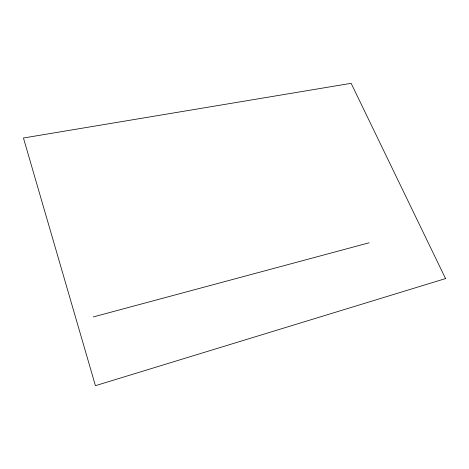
<?xml version="1.0" encoding="UTF-8"?>
<svg xmlns="http://www.w3.org/2000/svg" width="469" height="469" viewBox="0 0 469 469"><rect width="100%" height="100%" fill="white"/><g stroke="black" fill="none" stroke-linecap="round" stroke-linejoin="round"><path stroke-width="0.7" d="M93.267 316.938L369.156 242.784M445.55 278.58L95.43 385.682L23.45 138.003L351.146 83.318L445.55 278.58"/></g></svg>
